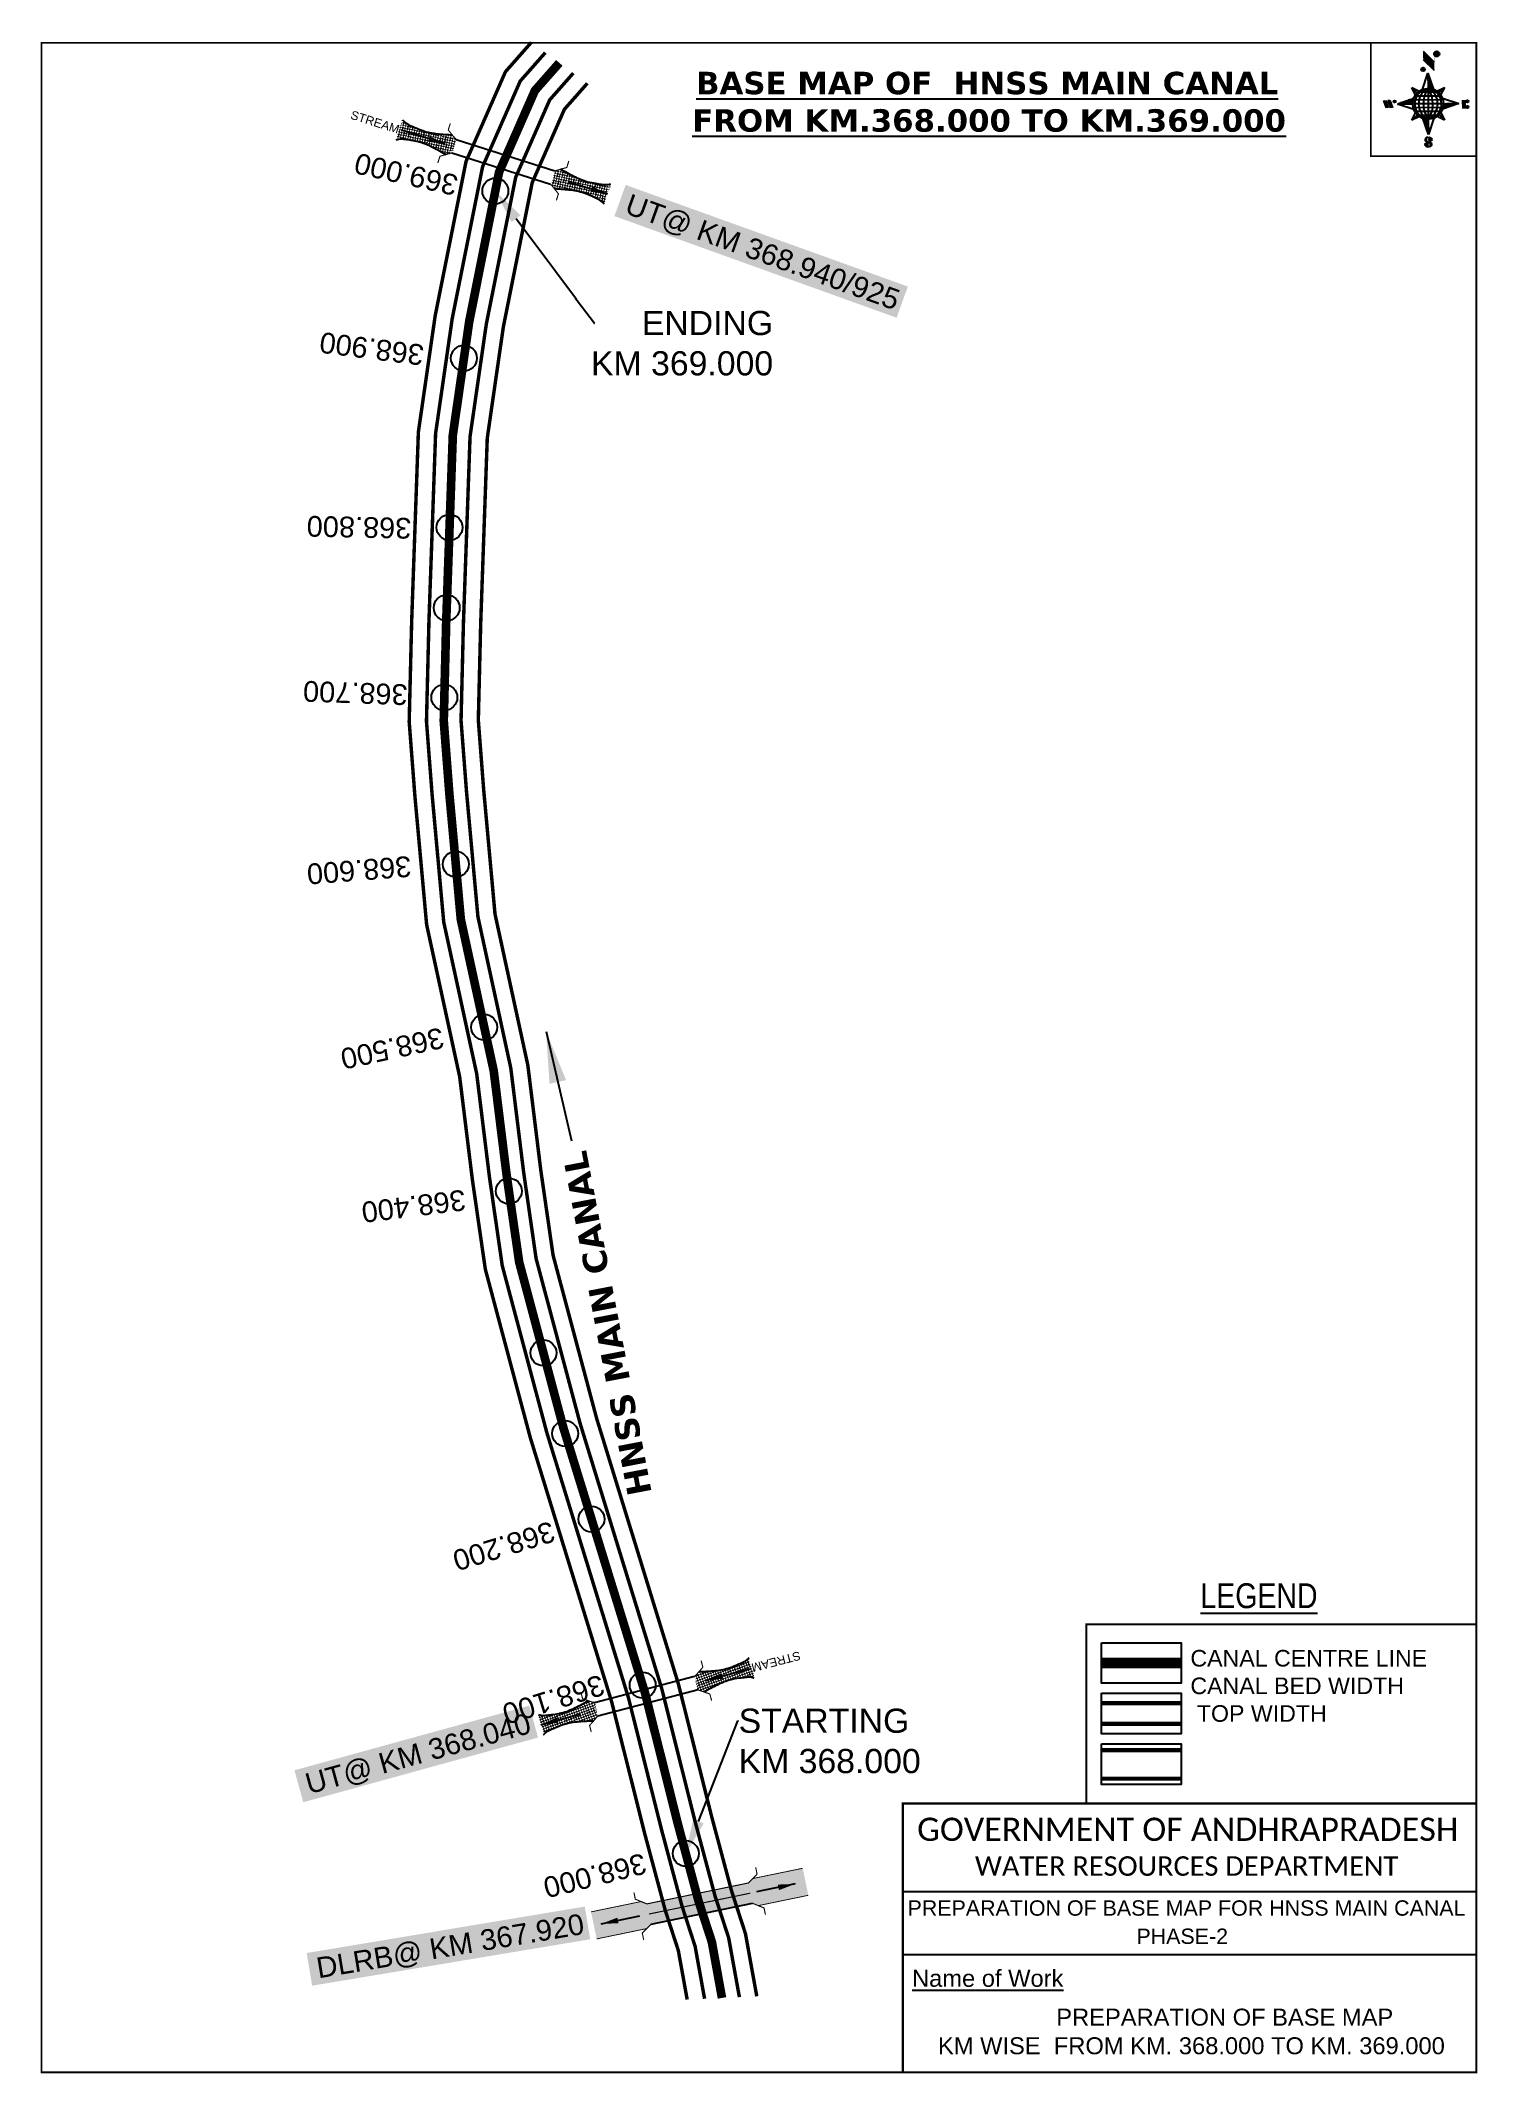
# Model space of a CAD drawing. Header units: inches. Extents: x 814557 to 815389, y 1580321 to 1581498.
import ezdxf
from ezdxf import colors
from ezdxf.entities.mleader import LeaderData, LeaderLine
from ezdxf.enums import TextEntityAlignment as Align
from ezdxf.math import Vec2, Vec3

# ---------------------------------------------------------------- set-up
doc = ezdxf.new("R2010")
doc.units = ezdxf.units.IN
doc.header["$LTSCALE"] = 15
doc.header["$MEASUREMENT"] = 0
doc.header["$PDMODE"] = 32
doc.header["$PDSIZE"] = 15
doc.linetypes.add('ACAD_ISO02W100', pattern=[15, 12, -3])
doc.linetypes.add('HIDDEN2', pattern=[0.1875, 0.125, -0.0625])
for name, color, linetype in [('AQUADUCT', 1, 'Continuous'), ('bord', 1, 'Continuous'), ('CANAL1', 7, 'Continuous'), ('CSMark', 72, 'Continuous'), ('DCBMS', 232, 'Continuous'), ('PAGE', 7, 'Continuous'), ('STRUCTURE', 5, 'Continuous'), ('TEXT', 6, 'Continuous')]:
    doc.layers.add(name, color=color, linetype=linetype)
doc.styles.add('ARIALN', font='ARIALN.TTF')
doc.styles.get("Standard").update_dxf_attribs({"font": 'arial.ttf'})
doc.dimstyles.get("Standard").update_dxf_attribs({"dimtxt": 20, "dimasz": 0.18, "dimexe": 0.18, "dimexo": 0.0625, "dimgap": 0.09, "dimtad": 0, "dimtih": 1, "dimtoh": 1, "dimdec": 4, "dimzin": 0, "dimdsep": 46, "dimtxsty": 'Standard', "dimcen": 0.09, "dimadec": 0, "dimazin": 0, "dimtfac": 1, "dimtdec": 4, "dimtofl": 0, "dimtmove": 0, "dimatfit": 3, "dimfxl": 0, "dimtolj": 1, "dimtzin": 0, "dimarcsym": 0})
pattern_1 = [(267.2971131487395, (-8720374.9383359, 50637915.13839893), (10.53672553373347, -0.4974314379093613), [])]
pattern_2 = [(357.2971131487395, (-8720374.9383359, 50637915.13839893), (0.4974314379093601, 10.53672553373348), [])]

# ---------------------------------------------------------------- blocks, each defined once
blk = doc.blocks.new('*X26')
at = {"color": 0, "linetype": 'Continuous'}
for p, q in [((6321.563175437702, 239.2074203663178), (6322.581924588794, 240.2261695174094)), ((6321.571094283617, 239.3921159075293), (6322.524536642279, 240.3455582661906)), ((6321.579013129532, 239.5768114487408), (6322.467148695763, 240.4649470149719)), ((6321.586931975447, 239.7615069899523), (6322.409760749248, 240.5843357637531)), ((6321.594850821361, 239.9462025311638), (6322.352372802732, 240.7037245125344)), ((6321.602769667276, 240.1308980723753), (6322.294984856217, 240.8231132613157)), ((6321.610688513191, 240.3155936135868), (6322.322610836808, 241.0275159372032)), ((6321.618607359106, 240.5002891547983), (6322.339575221931, 241.2212570176224)), ((6321.670405508729, 239.1378737420482), (6322.639312535309, 240.1067807686281)), ((6321.756101028845, 239.046792566867), (6322.694551492757, 239.9852430307802)), ((6321.767025283511, 240.8254837745006), (6322.356539607053, 241.4149980980416)), ((6321.841796548961, 238.9557113916858), (6322.784401525116, 239.8983163678416)), ((6321.927492069076, 238.8646302165046), (6322.874251557474, 239.8113897049031)), ((6322.013187589191, 238.7735490413234), (6322.964101589832, 239.7244630419646)), ((6322.075863133939, 241.3110983202248), (6322.373503992176, 241.6087391784607)), ((6322.098883109306, 238.6824678661422), (6323.053951622191, 239.637536379026)), ((6322.184578629423, 238.591386690961), (6323.143801654548, 239.5506097160875)), ((6322.270274149538, 238.5003055157798), (6323.233651686906, 239.463683053149)), ((6322.405772691616, 238.4590273625623), (6323.316199320379, 239.3694539913255)), ((6322.536564177177, 238.4130421528257), (6323.436926723143, 239.3134046987925)), ((6322.667355662737, 238.3670569430892), (6323.557654125907, 239.2573554062594)), ((6322.798147148297, 238.3210717333527), (6323.67838152867, 239.2013061137264)), ((6322.928938633857, 238.2750865236161), (6323.799108931434, 239.1452568211934)), ((6323.059730119417, 238.2291013138795), (6323.919836334197, 239.0892075286604)), ((6323.190521604977, 238.183116104143), (6324.040563736961, 239.0331582361274)), ((6323.334898284248, 238.1507160881169), (6324.161291139725, 238.9771089435944)), ((6323.500484499982, 238.1395256085544), (6324.282018542488, 238.9210596510615)), ((6323.666070715716, 238.1283351289918), (6324.389078986148, 238.8513433994243)), ((6323.83165693145, 238.1171446494292), (6324.558435473549, 238.8439231915289)), ((6324.097210919775, 238.2059219424567), (6324.727791960951, 238.8365029836336)), ((6324.341779298861, 238.2737136262468), (6324.897148448353, 238.8290827757383)), ((6324.586347677948, 238.341505310037), (6325.066504935754, 238.821662567843)), ((6324.830916057034, 238.4092969938271), (6325.235861423155, 238.8142423599477)), ((6325.075484436121, 238.4770886776172), (6325.405217910557, 238.8068221520524)), ((6325.401209342145, 238.6260368883443), (6325.574574397958, 238.7994019441571))]:
    blk.add_line(p, q, dxfattribs=at)
blk = doc.blocks.new('*X25')
at = {"color": 0, "linetype": 'Continuous'}
for p, q in [((6324.425409812192, 240.3018877878409), (6324.530098087213, 240.4065760628617)), ((6324.560821561592, 240.2605228419445), (6324.762767368324, 240.4624686486762)), ((6324.696233310992, 240.2191578960481), (6324.995436649435, 240.5183612344908)), ((6324.831645060392, 240.1777929501517), (6325.228105930546, 240.5742538203053)), ((6324.967056809793, 240.1364280042552), (6325.451206401633, 240.6205775960956)), ((6325.102468559193, 240.0950630583588), (6325.626700194168, 240.619294693334)), ((6325.231508829004, 240.0473266328736), (6325.802193986703, 240.6180117905725)), ((6325.335045025791, 239.9740861343645), (6325.976788801136, 240.6158299097086)), ((6325.438581222579, 239.9008456358553), (6326.100204563527, 240.5624689768027)), ((6325.542117419366, 239.8276051373462), (6326.223620325917, 240.5091080438968)), ((6325.645653616154, 239.754364638837), (6326.347036088308, 240.455747110991)), ((6325.749189812941, 239.6811241403279), (6326.470451850699, 240.4023861780851)), ((6325.852726009729, 239.6078836418188), (6326.593867613089, 240.3490252451792)), ((6325.951486090436, 239.5298670272285), (6326.71728337548, 240.2956643122733)), ((6326.036566250415, 239.4381704919113), (6326.840699137871, 240.2423033793674)), ((6326.121646410395, 239.346473956594), (6326.964114900262, 240.1889424464615)), ((6326.206726570374, 239.2547774212767), (6327.055858370612, 240.1039092215148)), ((6326.291806730354, 239.1630808859595), (6327.135785134496, 240.0070592901021)), ((6326.376886890333, 239.0713843506422), (6327.21571189838, 239.9102093586895)), ((6326.461967050313, 238.9796878153249), (6327.295638662264, 239.8133594272769)), ((6326.547047210292, 238.8879912800077), (6327.375565426148, 239.7165094958642)), ((6326.632127370272, 238.7962947446904), (6327.455492190032, 239.6196595644516)), ((6326.717207530251, 238.7045982093731), (6327.535418953916, 239.5228096330389)), ((6326.788410008449, 236.4777036487165), (6327.354219516036, 237.0435131563033)), ((6326.792225928501, 238.6028399123283), (6327.6153457178, 239.4259597016263)), ((6326.838137672734, 238.4719749612643), (6327.695272481684, 239.3291097702136)), ((6326.884049416966, 238.3411100102004), (6327.775199245568, 239.2322598388009)), ((6326.916746160023, 236.7828164955863), (6327.582476853365, 237.4485471889285)), ((6326.9299611612, 238.2102450591364), (6327.853734496604, 239.1340183945408)), ((6326.975872905432, 238.0793801080725), (6327.849127438164, 238.952634640804)), ((6327.003134980726, 237.9298654880686), (6327.844520379724, 238.7712508870673)), ((6327.012515933215, 237.7624697452613), (6327.839913321284, 238.5898671333306)), ((6327.021896885704, 237.5950740024541), (6327.835306262844, 238.4084833795939)), ((6327.031277838193, 237.4276782596467), (6327.830699204404, 238.2270996258572)), ((6327.040658790683, 237.2602825168395), (6327.826092145964, 238.0457158721205)), ((6327.045082311595, 237.087929342456), (6327.810734190693, 237.8535812215537))]:
    blk.add_line(p, q, dxfattribs=at)
blk = doc.blocks.new('H')
at = {"layer": 'bord', "extrusion": (0.0004278845142637609, 0.00479197890903182, 0.9999884268595202)}
h = blk.add_hatch(dxfattribs=at)
h.set_pattern_fill('LINE', color=8, scale=84.38768555040302, angle=-2.702886851260515, style=0)
h.set_pattern_definition(pattern_2)
h.paths.add_polyline_path([(-492.4668010775931, 785.5898788240738, -0.090992046448718), (-447.9625593584497, 775.2324968557805), (-486.4976985411486, 912.0312741750386)])
h = blk.add_hatch(dxfattribs=at)
h.set_pattern_fill('LINE', color=8, scale=84.38768555040302, angle=-92.70288685126052, style=0)
h.set_pattern_definition(pattern_1)
h.paths.add_polyline_path([(-624.8772989658173, 665.1175860036165, -0.09099204644210665), (-614.5199170010164, 709.6218277204316), (-751.3186943142209, 671.0866885515861)])
h = blk.add_hatch(dxfattribs=at)
h.set_pattern_fill('LINE', color=8, scale=84.38768555040302, angle=-2.702886851260515, style=0)
h.set_pattern_definition(pattern_2)
h.paths.add_polyline_path([(-504.4050061509479, 532.7070881242398, -0.090992046448718), (-548.909247870557, 543.064470092766), (-510.3741086877417, 406.2656927765347)])
h = blk.add_hatch(dxfattribs=at)
h.set_pattern_fill('LINE', color=8, scale=84.38768555040302, angle=-92.70288685126052, style=0)
h.set_pattern_definition(pattern_1)
h.paths.add_polyline_path([(-245.5531129193259, 647.210278397426), (-371.9945082624909, 653.17938094493, -0.09099204644878103), (-382.3518902289215, 608.6751392250881)])
at = {"layer": 'bord', "extrusion": (0.0004278845142637604, 0.00479197890903182, 0.9999884268595203)}
for p, q in [((-519.3860571105615, 1020.408509141766, -1216.824464901347), (-434.678793075087, 927.3084467682056, -1216.414571548796)), ((-516.2384251924814, 1087.08582315594, -1217.145331720205), (-431.5311611755169, 993.9857607749291, -1216.735438367611)), ((-538.2690597721958, 773.6536562892143, -1215.633927328097), (-487.0181812191731, 906.212239655666, -1216.291082326422)), ((-487.0181812191731, 906.212239655666, -1216.291082326422), (-492.9870239489828, 779.7722960542887, -1215.682623766277)), ((-487.0181812191731, 906.212239655666, -1216.291082326422), (-448.4827650671941, 769.4150330077391, -1215.652034309381)), ((-864.6667208376457, 700.9117660832126, -1215.145683569252), (-846.8602190883248, 637.7003116968554, -1214.850391321915)), ((-846.885899517627, 700.0723706756253, -1215.149269383754), (-829.079397758178, 636.8609162860084, -1214.853977136408)), ((-829.1050781964441, 699.2329752675723, -1215.152855198257), (-811.2985764592304, 636.0215208844747, -1214.857562950931)), ((-829.1050781964441, 699.2329752675723, -1215.152855198257), (-811.3242568973801, 698.393579858588, -1215.156441012743)), ((-811.3242568973801, 698.393579858588, -1215.156441012743), (-793.5177551378147, 635.1821254740935, -1214.861148765422)), ((-751.8386587080895, 665.2704204607289, -1215.023166955395), (-615.0399729244527, 703.8051171880215, -1215.266361263119)), ((-626.736305744329, 793.7732813858893, -1215.692487060367), (-566.811349663476, 760.1895317081362, -1215.557193835181)), ((-626.736305744329, 793.7732813858893, -1215.692487060367), (-584.1428260545363, 746.9596384149045, -1215.486379775655)), ((-598.946746484784, 730.9517588270828, -1215.4033350249), (-626.736305744329, 793.7732813858893, -1215.692487060367)), ((-421.3357812265749, 753.3219341966324, -1215.586531535218), (-358.5136001041974, 781.1110481221694, -1215.746578873753)), ((-358.5136001041974, 781.1110481221694, -1215.746578873753), (-405.3276889660046, 738.5181495659053, -1215.522440984547)), ((-358.5136001041974, 781.1110481221694, -1215.746578873753), (-392.0976094479556, 721.1868434431963, -1215.445049781629)), ((-378.6332729603746, 692.6448510554619, -1215.314036820931), (-246.0730746499612, 641.3942844460253, -1215.12516345687)), ((-213.4791469212505, 669.2951450282708, -1215.272811938016), (-216.710715676134, 600.8397693103179, -1214.943388670676)), ((-751.8386587080895, 665.2704204607289, -1215.023166955395), (-625.3972626964678, 659.3013864478562, -1215.048666080719)), ((-619.2784603905748, 614.0198538512923, -1214.834293591338), (-751.8386587080895, 665.2704204607289, -1215.023166955395)), ((-639.398133254319, 525.5536567845847, -1214.401751538512), (-605.8141239105607, 585.4778614635579, -1214.703280630637)), ((-639.398133254319, 525.5536567845847, -1214.401751538512), (-592.5840443923953, 568.1465553403832, -1214.625889427719)), ((-576.5759521321743, 553.3427707091905, -1214.561798877043), (-639.398133254319, 525.5536567845847, -1214.401751538512)), ((-510.8935521394596, 400.4524652508553, -1213.857248085843), (-549.4289682914387, 537.2496718976181, -1214.496296102879)), ((-459.6426735860878, 533.0110486173071, -1214.514403084168), (-510.8935521394596, 400.4524652508553, -1213.857248085843)), ((-504.9247094094171, 526.8924088519998, -1214.465706645989), (-510.8935521394596, 400.4524652508553, -1213.857248085843)), ((-371.1754276144202, 512.8914235194679, -1214.455843351893), (-431.1003836950404, 546.475173198618, -1214.591136577086)), ((-371.1754276144202, 512.8914235194679, -1214.455843351893), (-413.7689073036308, 559.7050664918497, -1214.661950636613)), ((-398.9649868734996, 575.7129460782744, -1214.74499538736), (-371.1754276144202, 512.8914235194679, -1214.455843351893)), ((-246.0730746499612, 641.3942844460253, -1215.12516345687), (-382.8717604242847, 602.859587718267, -1214.881969149149)), ((-372.5144706616993, 647.363318458898, -1215.099664331546), (-246.0730746499612, 641.3942844460253, -1215.12516345687)), ((-197.1518122339039, 599.9164343632292, -1214.947333066632), (-193.9202434780891, 668.3718100786209, -1215.276756333961))]:
    blk.add_line(p, q, dxfattribs=at)
at = {"layer": 'bord', "color": 8, "linetype": 'ByBlock', "extrusion": (0.0004278845142637604, 0.00479197890903182, 0.9999884268595203)}
for p, q in [((-375.037429585529, 679.1629559395369, -1215.250969739694), (-619.8901498829364, 690.7217333998997, -1215.201589898729)), ((-386.4701403837535, 711.3830894059502, -1215.400477790083), (-605.4730712235323, 721.7215742594562, -1215.35631111762)), ((-410.8462962137419, 744.2142448802479, -1215.547375515144), (-578.1125475389999, 752.110393114388, -1215.51364266185)), ((-492.9872379411827, 779.772306161467, -1215.682623723144), (-504.9247094094171, 526.8924088519998, -1214.465706645989)), ((-372.5145726100891, 647.3634304928128, -1215.099664824794), (-625.3973747401615, 659.3012845208868, -1215.048665544341)), ((-378.0217974673142, 615.9429816137999, -1214.946740470406), (-622.87451776542, 627.5017590741627, -1214.897360629442)), ((-392.4388761268347, 584.9431407540105, -1214.792019251512), (-611.441806967312, 595.2816256079823, -1214.747852579053)), ((-419.7993998112506, 554.5543218990788, -1214.634687707282), (-587.06565113744, 562.4504701336846, -1214.600954853988))]:
    blk.add_line(p, q, dxfattribs=at)
at = {"layer": 'bord', "extrusion": (0.0004278845142637604, 0.00479197890903182, 0.9999884268595203)}
for points, const_width, elevation in [([(-522.0131121619479, 959.550775259228), (-515.7175743466119, 1092.906934415961)], 1.60540055982536, -1212.142843617219), ([(-434.158262363472, 933.1277235058805), (-427.8627245295095, 1066.483882669366)], 1.60540055982536, -1212.142843617219), ([(-870.0736340994383, 707.00824508073), (-846.3658724653925, 705.889038352192)], 0.6421602239301444, -1212.142843617219), ([(-828.5594987093612, 642.676858191162), (-820.953748198869, 677.9586989512691)], 0.6421602239301444, -1212.142843617223), ([(-792.9978562549747, 640.9980480956772), (-781.589230506466, 693.9208092413096)], 0.6421602239301444, -1212.142843617218), ([(-222.7385766651839, 675.5731321041832), (-173.8413183107752, 673.2647682324088)], 0.7063762463231584, -1212.142843617221), ([(-828.5594987093612, 642.6768581911618), (-855.2307305332708, 643.935965762368)], 0.6421602239301444, -1212.142843617219), ([(-810.7786774830411, 641.8374531447001), (-784.1074456587239, 640.5783455765209)], 0.6421602239301444, -1212.142843617222), ([(-177.0730277270245, 604.8086065300355), (-225.9702860934822, 607.1169704015771)], 0.7063762463231584, -1212.142843617222), ([(-194.785239975681, 644.8497587676384), (-185.0057882997701, 644.3880859934699)], 0.7063762463231584, -1212.14284361722)]:
    blk.add_lwpolyline(points, dxfattribs=dict(at, const_width=const_width, elevation=elevation))
for points, const_width, elevation in [([(-413.6616245851993, 1073.140134249887, 1), (-397.6117714248124, 1057.729118476532, 1)], 22.25077962579039, -1212.14284361722), ([(-530.3419430367337, 949.5474510251247, 1), (-519.6420409089901, 939.2734405104861, 1)], 14.83385308386026, -1212.142843617223), ([(-775.9087905502321, 696.5833098740303, 1), (-769.4888492682775, 690.418903565154, 1)], 8.900311850316152, -1212.142843617216), ([(-180.1423226412179, 617.9784816729323, 1), (-173.0803872516442, 611.1976347345654, 1)], 9.790343035347762, -1212.142843617219), ([(-177.8339587833615, 666.8757400336997, 1), (-170.7720233739972, 660.0948930920731, 1)], 9.790343035347762, -1212.142843617223), ([(-489.8397168474219, 361.7280028313068, 1), (-498.0671858660056, 369.1142257457323, 1)], 11.05656073458609, -1212.142843617215), ([(-525.1949096693778, 321.5505605205689, 1), (-533.4223786795214, 328.9367834347616, 1)], 11.05656073458609, -1212.142843617218)]:
    blk.add_lwpolyline(points, format="xyb", close=True, dxfattribs=dict(at, const_width=const_width, elevation=elevation))
for points, elevation in [([(-537.0436544864716, 317.3909783906986), (-530.686771839954, 310.4778530870033), (-519.7848077441001, 306.8033377354246), (-504.8555995545785, 306.8996049665207), (-493.8614930827366, 309.9751672386152), (-486.3299612487816, 317.6739007300386), (-486.5193926708707, 325.7780890813514), (-490.6180678635317, 333.2605072774198), (-493.5031616341619, 336.2254691210802), (-502.816804350885, 340.8534958871466), (-522.4580017436219, 347.2728260433129), (-530.4257294404489, 351.5824209563287), (-533.6858260648524, 354.5525017987891), (-537.4013079778782, 362.629807892173), (-536.9549017110166, 373.3508360361672), (-530.0284934418471, 380.6827556172281), (-520.0052991440441, 384.0716307398478), (-503.5000552259427, 384.2213990291513), (-492.5323047870551, 379.8708521119993), (-487.1463343054379, 373.2710396641844)], -1212.142843617219), ([(-522.4539065143929, 347.5728294925347), (-526.1949835211592, 353.7751140225195), (-527.7518298353394, 360.6227161141025), (-527.9156661629893, 370.6019260344024), (-525.8991041315983, 375.4503632916039), (-521.3202371541029, 381.1640017041664), (-514.5251386848048, 384.3718976443916)], -1212.142843617221), ([(-504.8555995545785, 306.8996049665207), (-499.0047943263154, 312.3708361831504), (-496.9585419834797, 319.3942984564654), (-497.4612851235933, 326.5275708001649), (-501.2415295758961, 335.3559093211365), (-509.2361390522836, 343.1915685721062)], -1212.142843617219)]:
    blk.add_lwpolyline(points, dxfattribs=dict(at, elevation=elevation))
for centre, radius in [((-405.6366979898718, 1065.434626361347, -1212.142843617228), 22.25077962579068), ((-524.9919919744626, 944.4104457636145, -1212.142843617225), 14.83385308386045), ((-772.6988199003781, 693.5011067149355, -1212.142843617225), 8.900311850316273), ((-498.4359036135794, 659.1484834742021, -1212.142843617229), 126.5822129822759), ((-176.6113549475952, 614.5880582008385, -1212.142843617227), 9.7903430353479), ((-174.3029910778062, 663.4853165630027, -1212.142843617225), 9.7903430353479), ((-493.9534513636986, 365.4211142832808, -1212.142843617226), 11.05656073458623), ((-529.3086441806488, 325.2436719765011, -1212.142843617227), 11.05656073458623)]:
    blk.add_circle(centre, radius, dxfattribs=at)
at = {"layer": 'bord', "color": 8, "linetype": 'ByBlock', "extrusion": (0.0004278845142637604, 0.00479197890903182, 0.9999884268595203)}
for centre, radius, start, end in [((-481.5018944916621, 658.3490694805806, -1212.142843617225), 127.7124113124745, 94.925359787212, 259.6690604518324), ((-436.7958279077627, 656.2386032006533, -1212.142843617224), 140.8227119427793, 113.2864437035868, 241.3079765329169), ((-315.8862391595549, 650.5307512261786, -1212.142843617227), 222.3100112361417, 142.5891607921548, 212.0052594442485), ((-560.0761933124097, 662.0583738566748, -1212.142843617224), 140.8227119427793, 293.2864437035868, 61.30797653291689), ((-680.9857820597445, 667.7662258302183, -1212.142843617228), 222.3100112361417, 322.5891607921548, 32.00525944424854), ((-515.3701267285685, 659.9479075753505, -1212.142843617227), 127.7124113124745, 274.925359787212, 79.66906045183244)]:
    blk.add_arc(centre, radius, start, end, dxfattribs=at)
at = {"layer": 'bord', "extrusion": (0.0004278845142637604, 0.00479197890903182, 0.9999884268595203)}
for points in [[(-515.7175743148887, 1092.906934417125, -1212.142843617227), (-431.0104934413977, 999.8058030862261, -1212.142843617227), (-518.8653432401063, 1026.22885483189, -1212.142843617227), (-434.1582623484545, 933.1277235084416, -1212.142843617227)], [(-864.1466936911305, 706.7284433981881, -1212.142843617225), (-846.3658724649268, 705.889038353589, -1212.142843617225), (-846.34031992468, 643.5162632348297, -1212.142843617225), (-828.5594986876497, 642.6768581867381, -1212.142843617225)], [(-828.5850512369768, 705.049633307593, -1212.142843617229), (-810.804230031204, 704.2102282608984, -1212.142843617229), (-810.778677482168, 641.8374531481927, -1212.142843617229), (-792.9978562541016, 640.9980480994025, -1212.142843617229)], [(-193.4002216503151, 674.1881137788835, -1212.142843617225), (-196.6319310673212, 605.7319520774413, -1212.142843617225), (-212.9591249906118, 675.1114593302475, -1212.142843617225), (-216.1908344065701, 606.6552976257785, -1212.142843617225)]]:
    blk.add_solid(points, dxfattribs=at)
at = {"layer": 'bord', "extrusion": (0.0004278845142637604, 0.00479197890903182, 0.9999884268595203), "xscale": 7.977342409717546, "yscale": 7.977342408231451, "zscale": 7.977342408476333, "rotation": 138.0840426661453}
for name, p in [('*X25', (38300.50170925955, -31929.38484708802, -1212.14284361722)), ('*X26', (38314.39702652739, -31950.87734303279, -1212.142843617221))]:
    blk.add_blockref(name, p, dxfattribs=at)
blk = doc.blocks.new('DLB')
at = {"layer": 'STRUCTURE'}
h = blk.add_hatch(dxfattribs=at)
h.set_pattern_fill('DOTS', color=6, scale=20, angle=320.3722479339738, style=0)
h.set_pattern_definition([(320.3722479339738, (0, 0), (1.278624159801223, 0.5641323053793466), [0, -1.25])])
h.paths.add_polyline_path([(769699.5186717048, 1706950.029055974), (769699.5186717046, 1706934.029055974), (769729.1055765297, 1706934.029055974), (769732.1055765297, 1706936.029055974), (769792.1055765297, 1706936.029055973), (769795.1055765297, 1706934.029055973), (769824.6924813552, 1706934.029055973), (769824.6924813552, 1706950.029055973), (769795.10557653, 1706950.029055973), (769792.10557653, 1706948.029055973), (769732.10557653, 1706948.029055974), (769729.10557653, 1706950.029055974)])
at = {"layer": 'STRUCTURE', "color": 6, "linetype": 'ACAD_ISO02W100', "ltscale": 0.5, "const_width": 0.5}
for points in [[(769699.5186717048, 1706950.029055974), (769729.10557653, 1706950.029055974)], [(769795.10557653, 1706950.029055973), (769824.6924813552, 1706950.029055973)], [(769699.5186717046, 1706934.029055974), (769729.10557653, 1706934.029055974)], [(769795.1055765297, 1706934.029055973), (769824.6924813552, 1706934.029055973)]]:
    blk.add_lwpolyline(points, dxfattribs=at)
at = {"layer": 'STRUCTURE', "color": 6, "const_width": 0.6280741461245082}
for points in [[(769726.10557653, 1706956.029055974), (769726.10557653, 1706952.029055974), (769732.10557653, 1706948.029055974), (769792.10557653, 1706948.029055973), (769798.10557653, 1706952.029055973), (769798.10557653, 1706956.029055973)], [(769726.1055765297, 1706928.029055974), (769726.1055765297, 1706932.029055974), (769732.1055765297, 1706936.029055974), (769792.1055765297, 1706936.029055973), (769798.1055765297, 1706932.029055973), (769798.1055765297, 1706928.029055973)], [(769732.1055765299, 1706942.029055974), (769792.1055765299, 1706942.029055973)]]:
    blk.add_lwpolyline(points, dxfattribs=at)
at = {"layer": 'STRUCTURE', "color": 6}
blk.add_lwpolyline([(769732.1055765297, 1706936.029055974), (769792.1055765297, 1706936.029055973)], dxfattribs=at)
blk.add_lwpolyline([(769732.1055765297, 1706936.029055974), (769792.1055765297, 1706936.029055973)], dxfattribs=at)
at = {"layer": 'STRUCTURE', "color": 0}
blk.add_circle((769762.1055765299, 1706942.029055974), 1.799120590556413, dxfattribs=at)
for points in [[(769703.7546974146, 1706942.029055974), (769726.6638708343, 1706942.029055974)], [(769818.6333223742, 1706942.029055973), (769795.7241489545, 1706942.029055973)]]:
    blk.add_leader(points, dimstyle='Standard', override={"dimasz": 10, "dimgap": 0.09, "dimtad": 0}, dxfattribs=at)
blk = doc.blocks.new('UT')
at = {"layer": 'STRUCTURE'}
h = blk.add_hatch(dxfattribs=at)
h.set_pattern_fill('DASH', color=150, scale=7.999999999999998, angle=-39.62775206685995, style=0)
h.set_pattern_definition([(320.37224793314, (-4370.464045089087, -6260.881149863359), (1.408001531132492, 0.1324072820072919), [0.9999999999999998, -0.9999999999999998])])
h.paths.add_polyline_path([(765162.9675066409, 1700681.885966053), (765165.5706946704, 1700680.616418319), (765167.2115574566, 1700680.268093512), (765169.1204505624, 1700680.006090325), (765172.4158343371, 1700679.627599867), (765176.4119631688, 1700679.345266073), (765179.5041916154, 1700679.470832215), (765183.0623928958, 1700679.941976878), (765187.653863331, 1700680.880728189), (765188.8854408305, 1700681.172290679), (765193.0594222734, 1700682.222896261), (765196.0594222734, 1700680.222896261), (765196.0594222732, 1700672.222896261), (765193.059422273, 1700670.222896261), (765190.5057321201, 1700670.796857346), (765188.1290725247, 1700671.306258218), (765185.4941448105, 1700671.815650651), (765183.6163483107, 1700672.12764564), (765180.9986007552, 1700672.46166047), (765180.3290960666, 1700672.523134715), (765178.4873260654, 1700672.631123998), (765176.6762091704, 1700672.636509361), (765174.5831391418, 1700672.500406373), (765172.534028191, 1700672.254105192), (765170.4159507004, 1700671.954846333), (765168.4528082367, 1700671.66088667), (765166.101004961, 1700671.20675446), (765164.9649718658, 1700670.843101195), (765162.9701249787, 1700669.702226759)])
h.paths.add_polyline_path([(765259.0594222734, 1700682.22289626), (765256.0594222734, 1700680.22289626), (765256.0594222732, 1700672.22289626), (765259.0594222732, 1700670.22289626), (765261.9351070337, 1700670.954361328), (765264.4002490969, 1700671.550062475), (765266.3788792096, 1700671.989210923), (765269.093032495, 1700672.510050664), (765272.6518334274, 1700672.97822495), (765276.0687944656, 1700673.093904169), (765278.5781092133, 1700672.933545554), (765281.1683763347, 1700672.653460775), (765283.8680040132, 1700672.3279393), (765286.4420291914, 1700671.859000532), (765287.9990189318, 1700671.256817373), (765289.1513379057, 1700670.559826468), (765289.1487195679, 1700682.743565763), (765287.5893077053, 1700681.791647122), (765285.7373813264, 1700681.170064355), (765283.0007571635, 1700680.681356852), (765281.1888035367, 1700680.417637402), (765276.6898998322, 1700679.872435108), (765272.6690061819, 1700679.859315587), (765268.7030904231, 1700680.287947755), (765264.817948322, 1700680.971872088), (765261.162969874, 1700681.748857019)])
at = {"layer": 'STRUCTURE', "color": 150, "const_width": 0.6280741461245082}
for points in [[(765190.0594222734, 1700688.222896261), (765190.0594222734, 1700684.222896261), (765196.0594222734, 1700680.222896261), (765256.0594222734, 1700680.22289626), (765262.0594222734, 1700684.22289626), (765262.0594222734, 1700688.22289626)], [(765190.0594222732, 1700664.222896261), (765190.0594222732, 1700668.222896261), (765196.0594222732, 1700672.222896261), (765256.0594222732, 1700672.22289626), (765262.0594222732, 1700668.22289626), (765262.0594222732, 1700664.22289626)]]:
    blk.add_lwpolyline(points, dxfattribs=at)
at = {"layer": 'STRUCTURE', "color": 150}
for points in [[(765196.0594222734, 1700680.222896261), (765256.0594222734, 1700680.22289626)], [(765196.0594222732, 1700672.222896261), (765256.0594222732, 1700672.22289626)], [(765196.0594222732, 1700672.222896261), (765256.0594222732, 1700672.22289626)]]:
    blk.add_lwpolyline(points, dxfattribs=at)
at = {"layer": 'STRUCTURE', "color": 0}
blk.add_circle((765226.0594222733, 1700676.222896261), 1.88981828804203, dxfattribs=at)
at = {"layer": 'STRUCTURE', "color": 150}
for points in [[(765162.9675066409, 1700681.885966053), (765164.358628801, 1700681.068441708), (765167.8770977717, 1700680.169164927), (765171.232134209, 1700679.760402754), (765176.060009073, 1700679.351640581), (765184.7336071001, 1700680.250917361), (765193.0594222735, 1700682.222896261)], [(765162.9701249787, 1700669.702226759), (765164.3373870743, 1700670.559058879), (765167.8288026336, 1700671.558228544), (765171.1708291346, 1700672.062425803), (765175.985096003, 1700672.608591288), (765184.6807967423, 1700671.956832044), (765193.0594222732, 1700670.222896261)], [(765289.1487195679, 1700682.743565763), (765287.7814574724, 1700681.886733643), (765284.290041913, 1700680.887563977), (765280.948015412, 1700680.383366718), (765276.1337485436, 1700679.837201234), (765267.4380478043, 1700680.488960477), (765259.0594222734, 1700682.22289626)], [(765289.1513379057, 1700670.559826468), (765287.7602157457, 1700671.377350814), (765284.2417467749, 1700672.276627594), (765280.8867103376, 1700672.685389768), (765276.0588354736, 1700673.09415194), (765267.3852374465, 1700672.19487516), (765259.0594222731, 1700670.22289626)]]:
    blk.add_spline(points, degree=3, dxfattribs=at)
at = {"layer": 'STRUCTURE', "color": 0}
blk.add_text('STREAM', height=5, dxfattribs=at).set_placement((765148.2464563532, 1700675.806984554), align=Align.MIDDLE_CENTER)
for points in [[(765190.8848369633, 1700675.966282922), (765164.2099887003, 1700675.833849112)], [(765289.2568244911, 1700676.692727373), (765265.4033313843, 1700676.382461722)]]:
    blk.add_leader(points, dimstyle='Standard', override={"dimasz": 10, "dimgap": 0.09, "dimtad": 0}, dxfattribs=at)

msp = doc.modelspace()

# ---------------------------------------------------------------- linework, layer by layer
at = {"layer": 'CANAL1', "color": 200, "const_width": 2}
for points in [[(814931.7604987348, 1580363.443855411), (814926.6275356779, 1580391.821586896), (814919.130592646, 1580414.837857964), (814907.1809862003, 1580459.436723741), (814888.0364811649, 1580535.750554968), (814840.8880310879, 1580688.83029559), (814814.8312141501, 1580786.404206894), (814807.2929023881, 1580838.603021053), (814799.9811589203, 1580897.833190269), (814780.8457488985, 1580985.90781344), (814774.0098510059, 1581060.900813623), (814770.7556501927, 1581103.268865388), (814772.1832469415, 1581161.432969789), (814776.0712820368, 1581271.128728386), (814785.8164922775, 1581338.550166051), (814803.6529256349, 1581427.74872301), (814826.5245268316, 1581479.768158318), (814841.4974184711, 1581496.75982049)], [(814972.0733673632, 1580365.30263625), (814965.5041411621, 1580401.620789163), (814957.4928442147, 1580426.216171755), (814945.9009393797, 1580469.480007279), (814926.5763488151, 1580546.511695492), (814879.3385785721, 1580699.881437329), (814854.08413621, 1580794.450728926), (814846.9410866518, 1580843.912561787), (814839.4564057996, 1580904.543643191), (814820.4569366415, 1580991.99257084), (814813.8705624542, 1581064.248179157), (814810.7933107072, 1581104.312443412), (814812.1658599384, 1581160.233764931), (814815.9695111432, 1581267.548743854), (814825.2510808225, 1581331.762522329), (814842.022582505, 1581415.635442331), (814860.6416523684, 1581457.982871002), (814873.9246203429, 1581473.05675986)]]:
    msp.add_lwpolyline(points, dxfattribs=at)
at = {"layer": 'CANAL1', "color": 5, "const_width": 2}
for points in [[(814941.8387158919, 1580363.908550621), (814936.3466870489, 1580394.271387463), (814928.721155538, 1580417.682436412), (814916.8609744952, 1580461.947544626), (814897.6714480774, 1580538.440840099), (814850.500667959, 1580691.593081025), (814824.644444665, 1580788.415837402), (814817.204948454, 1580839.930406237), (814809.8499706401, 1580899.510803499), (814790.7485458342, 1580987.42900279), (814783.975028868, 1581061.737655006), (814780.7650653213, 1581103.529759894), (814782.1789001907, 1581161.133168575), (814786.0458393134, 1581270.233732253), (814795.6751394138, 1581336.85325512), (814813.2453398524, 1581424.72040284), (814835.0538082158, 1581474.321836489), (814849.6042189391, 1581490.834055333)], [(814961.995150206, 1580364.837941041), (814955.784989791, 1580399.170988597), (814947.902281322, 1580423.371593308), (814936.2209510849, 1580466.969186394), (814916.9413819026, 1580543.821410361), (814869.7259417011, 1580697.118651895), (814844.270905695, 1580792.439098418), (814837.0290405859, 1580842.585176603), (814829.5875940798, 1580902.86602996), (814810.5541397057, 1580990.47138149), (814803.9053845921, 1581063.411337774), (814800.7838955786, 1581104.051548906), (814802.1702066892, 1581160.533566145), (814805.9949538666, 1581268.443739987), (814815.3924336863, 1581333.45943326), (814832.4301682875, 1581418.6637625), (814852.1123709842, 1581463.429192831), (814865.8178198751, 1581478.982525018)]]:
    msp.add_lwpolyline(points, dxfattribs=at)
at = {"layer": 'CANAL1', "color": 1, "linetype": 'HIDDEN2', "ltscale": 8, "const_width": 5}
msp.add_lwpolyline([(814951.916933049, 1580364.373245831), (814946.06583842, 1580396.72118803), (814943.6783140159, 1580404.051096851), (814938.31171843, 1580420.52701486), (814926.54096279, 1580464.45836551), (814907.30641499, 1580541.13112523), (814860.11330483, 1580694.35586646), (814848.4933366803, 1580737.868692462), (814834.45767518, 1580790.42746791), (814827.11699452, 1580841.25779142), (814819.71878236, 1580901.18841673), (814800.65134277, 1580988.95019214), (814793.94020673, 1581062.57449639), (814790.77448045, 1581103.7906544), (814791.1096933181, 1581117.448121942), (814792.17455344, 1581160.83336736), (814796.02039659, 1581269.33873612), (814805.53378655, 1581335.15634419), (814816.2215598971, 1581388.605032084), (814816.2216477176, 1581388.605471267), (814822.83775407, 1581421.69208267), (814843.5830896, 1581468.87551466), (814857.711019407, 1581484.908290175)], dxfattribs=at)
at = {"layer": 'CANAL1', "color": 1, "linetype": 'HIDDEN2', "ltscale": 100, "const_width": 6, "elevation": -0.3553708883178652}
msp.add_lwpolyline([(815217.806363556, 1580558.319300461), (815171.7725266629, 1580558.319300461)], dxfattribs=at)
at = {"layer": 'CANAL1', "color": 5, "const_width": 2.4, "elevation": -0.3553708883178652}
for points in [[(815217.806363556, 1580535.052822178), (815171.7725266629, 1580535.052822178)], [(815217.806363556, 1580523.052822178), (815171.7725266629, 1580523.052822178)]]:
    msp.add_lwpolyline(points, dxfattribs=at)
at = {"layer": 'CANAL1', "color": 200, "const_width": 2.4, "elevation": -0.3553708883178652}
for points in [[(815217.806363556, 1580507.836303995), (815171.7725266629, 1580507.836303995)], [(815217.806363556, 1580491.348929392), (815171.7725266629, 1580491.348929392)]]:
    msp.add_lwpolyline(points, dxfattribs=at)
at = {"layer": 'CSMark', "color": 3}
for p in [(814820.6372747737, 1581410.687664134), (814802.4619065684, 1581313.903794519), (814794.1263413541, 1581215.900477252), (814792.4762261454, 1581169.344663029), (814791.1096933181, 1581117.448121942), (814797.74219747, 1581020.864878029), (814814.2292348875, 1580926.455177382), (814828.5117644847, 1580831.599748547), (814848.4933366803, 1580737.868692462), (814861.088650759, 1580691.189151508), (814876.345657723, 1580641.653299006), (814905.9694279729, 1580545.472002299), (814930.9534313763, 1580447.989949155)]:
    msp.add_point(p, dxfattribs=at)
at = {"layer": 'PAGE', "const_width": 1}
msp.add_lwpolyline([(815388.802960013, 1580321.30257225), (815388.802960013, 1581496.574000821), (814557.802960013, 1581496.574000821), (814557.802960013, 1580321.30257225), (815388.802960013, 1580321.30257225)], dxfattribs=at)
at = {"layer": 'PAGE'}
for points, const_width in [([(815388.802960013, 1581496.574000821), (815327.7081669966, 1581496.574000821), (815327.7081669966, 1581430.825094583), (815388.802960013, 1581430.825094583)], 1), ([(815162.9647057196, 1580580.747419726), (815388.802960013, 1580580.747419726), (815388.802960013, 1580476.944317516), (815162.9647057196, 1580476.944317516)], 1.2), ([(815056.6582770115, 1580476.944317516), (815388.802960013, 1580476.944317516), (815388.802960013, 1580321.30257225), (815056.6582770115, 1580321.30257225)], 1.2)]:
    msp.add_lwpolyline(points, close=True, dxfattribs=dict(at, const_width=const_width))
at = {"layer": 'PAGE', "elevation": -0.3553708883178652}
for points in [[(815171.7725266629, 1580570.07808586), (815217.806363556, 1580570.07808586), (815217.806363556, 1580546.56051506), (815171.7725266629, 1580546.56051506)], [(815171.7725266629, 1580540.811607578), (815217.806363556, 1580540.811607578), (815217.806363556, 1580517.294036777), (815171.7725266629, 1580517.294036777)], [(815171.7725266629, 1580511.545129295), (815217.806363556, 1580511.545129295), (815217.806363556, 1580488.027558494), (815171.7725266629, 1580488.027558494)]]:
    msp.add_lwpolyline(points, close=True, dxfattribs=at)
at = {"layer": 'PAGE'}
for points in [[(815056.6582770115, 1580425.957496683), (815388.802960013, 1580425.957496683)], [(815056.6582770115, 1580389.597468533), (815388.802960013, 1580389.597468533)]]:
    msp.add_lwpolyline(points, dxfattribs=at)

# ---------------------------------------------------------------- block references
at = {"layer": 'AQUADUCT', "color": 1, "xscale": 0.0703495379661093, "yscale": 0.07034953800030053, "zscale": 0.07034953795990817, "rotation": 3.078330607406165}
msp.add_blockref('H', (815398.4204216155, 1581417.165618742, 85.37877273951607), dxfattribs=at)
at = {"layer": 'STRUCTURE', "color": 0}
for name, p, rotation in [('UT', (-428013.5211050169, 191023.9429965161), 342.433008371519), ('UT', (1125274.695565889, 3419436.257761954), 194.6455321523052), ('DLB', (405224.8146341635, -246687.7500420842), 11.63441436253057)]:
    msp.add_blockref(name, p, dxfattribs=dict(at, rotation=rotation))

# ---------------------------------------------------------------- texts
at = {"layer": 'CANAL1', "insert": (814897.7208709344, 1580653.234793701), "char_height": 13.99999999999999, "width": 205.1285829415714, "attachment_point": 1, "rotation": 100.84369162626774}
msp.add_mtext('\\pi0.96322;{\\fVerdana|b1|i0|c0|p34;HNSS MAIN CANAL}', dxfattribs=at)
at = {"layer": 'CSMark', "color": 1}
for s, rotation, p in [('369.000', 167.2228420786693, (814798.5272076098, 1581413.669725545)), ('368.900', 172.7882087659011, (814779.121313355, 1581315.525208014)), ('368.800', 178.7854761647839, (814771.9819486246, 1581215.338360254)), ('368.700', 177.9700682184899, (814769.8537304547, 1581118.941909275)), ('368.600', 184.3921435081031, (814771.9681218059, 1581019.685947864)), ('368.500', 192.257785903697, (814790.6026546926, 1580920.601684436)), ('368.400', 187.0373459643788, (814803.4394301662, 1580826.554369431)), ('368.200', 197.1187936235642, (814854.5717507373, 1580634.904390905)), ('368.100', 197.1187936263961, (814883.3036884598, 1580546.060255617)), ('368.000', 194.0829036380381, (814907.7076207319, 1580442.562624898))]:
    msp.add_text(s, height=12, rotation=rotation, dxfattribs=at).set_placement(p, align=Align.MIDDLE_LEFT)
at = {"layer": 'PAGE', "extrusion": (0.000201441454039347, 0.004806825185374127, 0.9999884268595203), "style": 'ARIALN'}
msp.add_text('%%ULEGEND', height=14.4, rotation=359.9999445040718, dxfattribs=at).set_placement((815262.9015351641, 1580578.228312776, 7761.882552142114), align=Align.MIDDLE)
at = {"layer": 'PAGE', "extrusion": (0.000201441454039347, 0.004806825185374127, 0.9999884268595202)}
msp.add_text('PREPARATION OF BASE MAP FOR HNSS MAIN CANAL', height=8.877830072559751, rotation=359.9999445040718, dxfattribs=at).set_placement((815059.3454203705, 1580392.956968624, 7760.950969302225))
msp.add_text('PHASE-2', height=8.877830072559751, rotation=359.9999445040718, dxfattribs=at).set_placement((815218.4664928805, 1580381.045141811, 7760.900193713982), align=Align.MIDDLE_CENTER)
at = {"layer": 'PAGE', "extrusion": (0.000201441454039347, 0.004806825185374127, 0.9999884268595203)}
msp.add_text('%%UName of Work', height=9.8219646373423, rotation=359.9999445040718, dxfattribs=at).set_placement((815061.9605470273, 1580351.782954793, 7759.614680512707))
for s, p in [('PREPARATION OF BASE MAP', (815243.0958015274, 1580334.215230084, 7759.692853665531)), ('KM WISE  FROM KM. 368.000 TO KM. 369.000', (815223.7835319872, 1580317.640820889, 7759.69063298695))]:
    msp.add_text(s, height=9.8219646373423, rotation=359.9999445040718, dxfattribs=at).set_placement(p, align=Align.MIDDLE_CENTER)
at = {"layer": 'PAGE', "extrusion": (0.000201441454039347, 0.004806825185374127, 0.9999884268595202), "insert": (815223.2141000782, 1580565.891487903, -0.3553708883789833), "char_height": 9.6, "width": 168.9258567496319, "attachment_point": 1, "text_direction": (0.9999999797106701, -9.685754780674108e-07, -0.00020143912546253)}
msp.add_mtext('CANAL CENTRE LINE CANAL BED WIDTH {\\H2.3717x; }\\P TOP WIDTH{\\H1.9152x; }', dxfattribs=at)
at = {"layer": 'PAGE', "extrusion": (0.000201441454039347, 0.004806825185374128, 0.9999884268595202), "insert": (815061.3498619652, 1580468.733595639, -1.317765563392366), "char_height": 10.05860156697303, "width": 321.2760849365663, "attachment_point": 1, "text_direction": (0.9999999797106702, -9.68575478067411e-07, -0.00020143912546253)}
msp.add_mtext('\\pi3.5885;{\\fCalibri|b0|i0|c0|p34;\\H1.3333x;GOVERNMENT OF ANDHRAPRADESH\\P\\pi37.073;\\H0.83998x;WATER RESOURCES DEPARTMENT}', dxfattribs=at)
at = {"layer": 'STRUCTURE', "color": 5, "char_height": 12, "attachment_point": 1, "bg_fill": 1, "box_fill_scale": 1.3, "bg_fill_color": 7, "bg_fill_true_color": 16777215, "bg_fill_transparency": 4390977}
for s, insert, width, rotation in [('\\pi0.71894;UT@ KM 368.940/925', (814898.2905437578, 1581409.600553651), 166.4992633015005, 340.2032899306947), ('\\pi0.78442;UT@ KM 368.040', (814708.7230863934, 1580493.670300625), 133.8717053206001, 15.401687012972376), ('\\pi0.70256;DLRB@ KM 367.920', (814715.5033442974, 1580387.424835441), 156.1036289222372, 9.47638817080482)]:
    msp.add_mtext(s, dxfattribs=dict(at, insert=insert, width=width, rotation=rotation))
at = {"layer": 'TEXT', "color": 1, "insert": (814915.127262635, 1581479.725106066), "char_height": 13, "width": 379.8257267044024, "attachment_point": 1}
msp.add_mtext('\\pi21.755;{\\fVerdana|b1|i0|c0|p34;\\LBASE MAP OF  HNSS MAIN CANAL \\P\\pi19.564;FROM KM.368.000 TO KM.369.000}', dxfattribs=at)

# ---------------------------------------------------------------- leaders
at = {"layer": 'CANAL1'}
msp.add_leader([(814850.02392017, 1580923.970495303), (814864.8106441544, 1580860.626231232)], dimstyle='Standard', override={"dimasz": 30, "dimgap": 0.09, "dimtad": 0}, dxfattribs=at)
at = {"layer": 'DCBMS', "color": 5}
ml = msp.add_multileader_mtext('Standard', dxfattribs=at)
ml.set_content('STARTING\\PKM 368.000', color=5)
ml.set_leader_properties()
ml.build(insert=Vec2(0, 0))
ml.multileader.update_dxf_attribs({"dogleg_length": 0.36, "arrow_head_size": 20})
ctx = ml.context
ctx.base_point, ctx.char_height, ctx.arrow_head_size, ctx.landing_gap_size, ctx.plane_origin = Vec3(814961.4701710542, 1580524.76376239), 14, 20, 0.09, Vec3(815132.3582959899, 1580597.538965676)
notes = []
notes.append((ctx, [(1, (1, 1, 0), (814961.1101710543, 1580524.76376239), (1, 0), 0.36, [(0, [(814930.9534313763, 1580447.989949155)], 0, [])])]))
ctx.mtext.insert, ctx.mtext.flow_direction = Vec3(814961.5601710542, 1580531.88790973), 5
for ctx, leaders in notes:
    for number, flags, end, landing, length, lines in leaders:
        leader = LeaderData()
        leader.index, (leader.has_last_leader_line, leader.has_dogleg_vector, leader.attachment_direction) = number, flags
        leader.last_leader_point, leader.dogleg_vector, leader.dogleg_length = Vec3(end), Vec3(landing), length
        for number, points, colour, breaks in lines:
            line = LeaderLine()
            line.index, line.vertices, line.color, line.breaks = number, Vec3.list(points), colors.encode_raw_color(colour), breaks
            leader.lines.append(line)
        ctx.leaders.append(leader)

# ---------------------------------------------------------------- next in the draw order: leaders
ml = msp.add_multileader_mtext('Standard', dxfattribs=at)
ml.set_content('ENDING \\PKM 369.000', color=5)
ml.set_leader_properties()
ml.build(insert=Vec2(0, 0))
ml.multileader.update_dxf_attribs({"dogleg_length": 0.36, "arrow_head_size": 20})
ctx = ml.context
ctx.base_point, ctx.char_height, ctx.arrow_head_size, ctx.landing_gap_size, ctx.plane_origin = Vec3(814878.3472821394, 1581334.135593993), 14, 20, 0.09, Vec3(815022.0331703408, 1581546.46815737)
ctx.text_align_type = 2
notes = []
notes.append((ctx, [(1, (1, 1, 0), (814877.9872821394, 1581334.135593993), (1, 0), 0.36, [(0, [(814820.6372747737, 1581410.687664134)], 0, [])])]))
ctx.mtext.insert, ctx.mtext.width, ctx.mtext.alignment, ctx.mtext.flow_direction = Vec3(814981.5368728624, 1581341.259741333), 109.0491573130537, 3, 5
ctx.mtext.has_bg_fill, ctx.mtext.bg_color, ctx.mtext.bg_scale_factor, ctx.mtext.bg_transparency, ctx.mtext.use_window_bg_color = 1, -1027028792, 1.5, 0, 1
for ctx, leaders in notes:
    for number, flags, end, landing, length, lines in leaders:
        leader = LeaderData()
        leader.index, (leader.has_last_leader_line, leader.has_dogleg_vector, leader.attachment_direction) = number, flags
        leader.last_leader_point, leader.dogleg_vector, leader.dogleg_length = Vec3(end), Vec3(landing), length
        for number, points, colour, breaks in lines:
            line = LeaderLine()
            line.index, line.vertices, line.color, line.breaks = number, Vec3.list(points), colors.encode_raw_color(colour), breaks
            leader.lines.append(line)
        ctx.leaders.append(leader)

doc.saveas('drawing.dxf')
